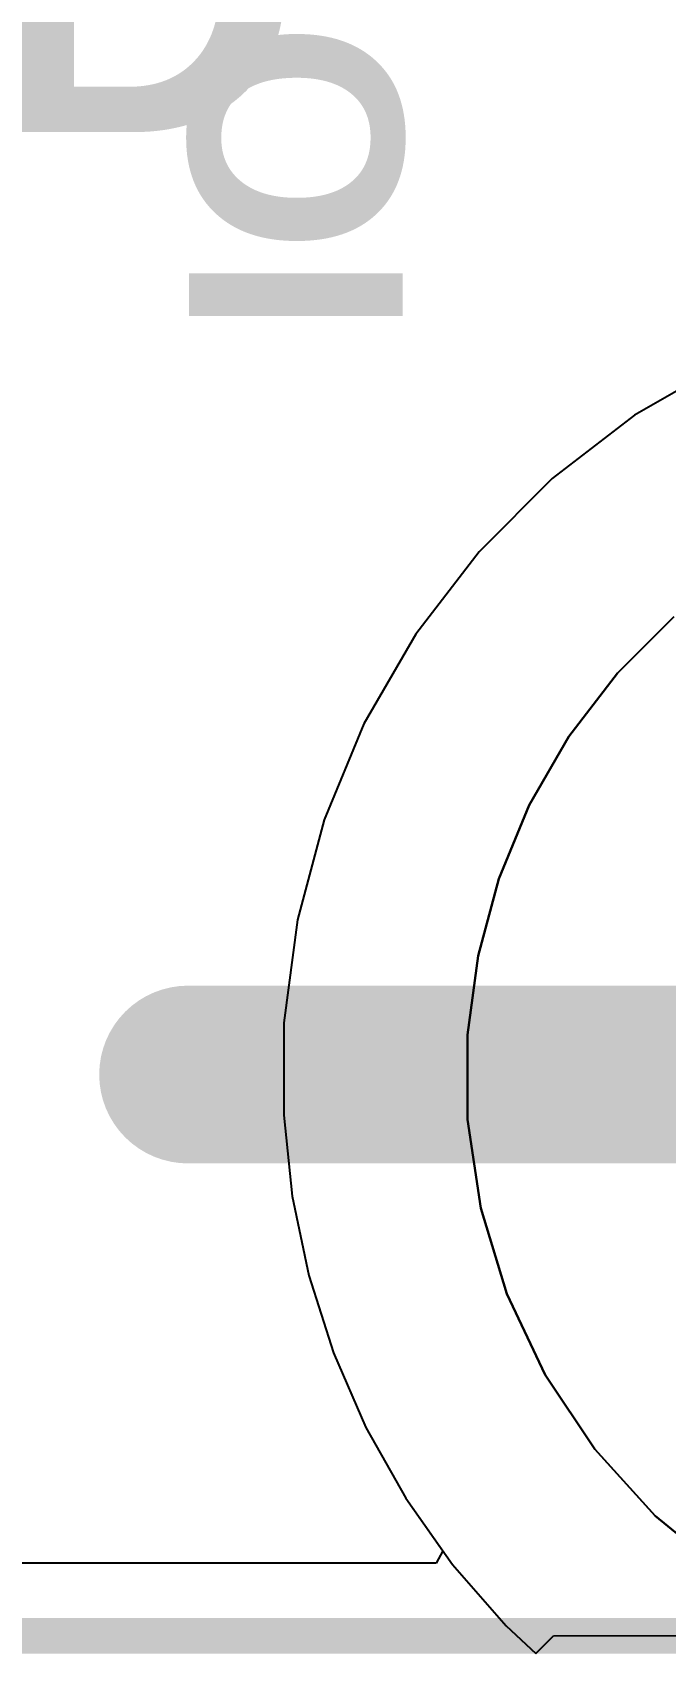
# Model space of a CAD drawing. Header units: inches. Extents: x 0 to 198, y 0 to 199.
# Drawn here: x 5.8481 to 6.0262, y -0.005 to 0.4509 of the extents above; entities that cross this region are included whole.
import ezdxf

# ---------------------------------------------------------------- set-up
doc = ezdxf.new("R2010")
doc.units = ezdxf.units.IN
doc.header["$MEASUREMENT"] = 0
for name, color, linetype in [('Board Outline', 216, 'Continuous'), ('Bottom Layer', 5, 'Continuous'), ('Bottom Overlay', 54, 'Continuous'), ('Bottom Solder', 6, 'Continuous'), ('Layer 1', 16, 'Continuous'), ('Layer 2', 76, 'Continuous'), ('Multi-Layer', 9, 'Continuous'), ('Top Layer', 1, 'Continuous'), ('Top Overlay', 2, 'Continuous'), ('Top Solder', 216, 'Continuous')]:
    doc.layers.add(name, color=color, linetype=linetype)
doc.styles.add('Arial Black_Bold', font='', dxfattribs={"height": 0.2})
doc.styles.add('Arial_Bold', font='', dxfattribs={"height": 0.2})
doc.styles.get('Arial Black_Bold').set_extended_font_data('Arial Black', bold=True)
doc.styles.get('Arial_Bold').set_extended_font_data('Arial', bold=True)

msp = doc.modelspace()

# ---------------------------------------------------------------- linework, layer by layer
at = {"layer": 'Board Outline'}
msp.add_lwpolyline([(0, 0, 0.01, 0.01, 0), (6.29921, 0, 0.01, 0.01, 0)], format="xyseb", dxfattribs=at)
at = {"layer": 'Bottom Layer'}
for p, q in [((6.04273, 0.35786), (6.01747, 0.34327)), ((6.01747, 0.34327), (5.99432, 0.32552)), ((5.99432, 0.32552), (5.9737, 0.30489)), ((5.9737, 0.30489), (5.95594, 0.28175)), ((6.02847, 0.28658), (6.01263, 0.27074)), ((5.95594, 0.28175), (5.94135, 0.25648)), ((6.01263, 0.27074), (5.999, 0.25297)), ((5.94135, 0.25648), (5.93019, 0.22953)), ((5.999, 0.25297), (5.9878, 0.23358)), ((5.9878, 0.23358), (5.97923, 0.21289)), ((5.93019, 0.22953), (5.92264, 0.20136)), ((5.97923, 0.21289), (5.97343, 0.19125)), ((5.92264, 0.20136), (5.91883, 0.17243)), ((5.97343, 0.19125), (5.97051, 0.16905)), ((5.91883, 0.17243), (5.91883, 0.15785)), ((5.97051, 0.16905), (5.97051, 0.15785)), ((5.91883, 0.15785), (5.91883, 0.14642)), ((5.97051, 0.15785), (5.97051, 0.14525)), ((5.91883, 0.14642), (5.92117, 0.12369)), ((5.97051, 0.14525), (5.97421, 0.12031)), ((5.92117, 0.12369), (5.92583, 0.10132)), ((5.97421, 0.12031), (5.98153, 0.09619)), ((5.92583, 0.10132), (5.93275, 0.07954)), ((5.98153, 0.09619), (5.9923, 0.07341)), ((5.93275, 0.07954), (5.94187, 0.05858)), ((5.9923, 0.07341), (6.00631, 0.05245)), ((5.94187, 0.05858), (5.95309, 0.03867)), ((6.00631, 0.05245), (6.02323, 0.03377)), ((5.95309, 0.03867), (5.9635, 0.02394)), ((6.02323, 0.03377), (6.04272, 0.01778)), ((5.9635, 0.02394), (5.96167, 0.02039)), ((5.96167, 0.02039), (4.135, 0.02039))]:
    msp.add_line(p, q, dxfattribs=at)
at = {"layer": 'Bottom Solder'}
for p, q in [((6.02847, 0.28658), (6.01263, 0.27074)), ((6.01263, 0.27074), (5.999, 0.25297)), ((5.999, 0.25297), (5.9878, 0.23358)), ((5.9878, 0.23358), (5.97923, 0.21289)), ((5.97923, 0.21289), (5.97343, 0.19125)), ((5.97343, 0.19125), (5.97051, 0.16905)), ((5.97051, 0.16905), (5.97051, 0.15785)), ((5.97051, 0.15785), (5.97051, 0.14525)), ((5.97051, 0.14525), (5.97421, 0.12031)), ((5.97421, 0.12031), (5.98153, 0.09619)), ((5.98153, 0.09619), (5.9923, 0.07341)), ((5.9923, 0.07341), (6.00631, 0.05245)), ((6.00631, 0.05245), (6.02323, 0.03377)), ((6.02323, 0.03377), (6.04272, 0.01778))]:
    msp.add_line(p, q, dxfattribs=at)
at = {"layer": 'Layer 1'}
for p, q in [((6.04273, 0.35786), (6.01747, 0.34327)), ((6.01747, 0.34327), (5.99432, 0.32552)), ((5.99432, 0.32552), (5.9737, 0.30489)), ((5.9737, 0.30489), (5.95594, 0.28175)), ((5.95594, 0.28175), (5.94135, 0.25648)), ((5.94135, 0.25648), (5.93019, 0.22953)), ((5.93019, 0.22953), (5.92264, 0.20136)), ((5.92264, 0.20136), (5.91883, 0.17243)), ((5.91883, 0.17243), (5.91883, 0.15785)), ((5.91883, 0.15785), (5.91883, 0.14642)), ((5.91883, 0.14642), (5.92117, 0.12369)), ((5.92117, 0.12369), (5.92583, 0.10132)), ((5.92583, 0.10132), (5.93275, 0.07954)), ((5.93275, 0.07954), (5.94187, 0.05858)), ((5.94187, 0.05858), (5.95309, 0.03867)), ((5.95309, 0.03867), (5.9635, 0.02394)), ((5.9635, 0.02394), (5.96167, 0.02039)), ((5.96167, 0.02039), (4.135, 0.02039))]:
    msp.add_line(p, q, dxfattribs=at)
msp.add_lwpolyline([(5.89189, 0.15785, 0.05, 0.05, 0), (6.05137, 0.15785, 0.05, 0.05, 0)], format="xyseb", dxfattribs=at)
msp.add_lwpolyline([(5.87939, 0.15785, 0.025, 0.025, 1), (5.90439, 0.15785, 0.025, 0.025, 1)], format="xyseb", close=True, dxfattribs=at)
at = {"layer": 'Layer 2'}
for p, q in [((6.04273, 0.35786), (6.01747, 0.34327)), ((6.01747, 0.34327), (5.99432, 0.32552)), ((5.99432, 0.32552), (5.9737, 0.30489)), ((5.9737, 0.30489), (5.95594, 0.28175)), ((5.95594, 0.28175), (5.94135, 0.25648)), ((5.94135, 0.25648), (5.93019, 0.22953)), ((5.93019, 0.22953), (5.92264, 0.20136)), ((5.92264, 0.20136), (5.91883, 0.17243)), ((5.91883, 0.17243), (5.91883, 0.15785)), ((5.91883, 0.15785), (5.91883, 0.14642)), ((5.91883, 0.14642), (5.92117, 0.12369)), ((5.92117, 0.12369), (5.92583, 0.10132)), ((5.92583, 0.10132), (5.93275, 0.07954)), ((5.93275, 0.07954), (5.94187, 0.05858)), ((5.94187, 0.05858), (5.95309, 0.03867)), ((5.95309, 0.03867), (5.9635, 0.02394)), ((5.9635, 0.02394), (5.96167, 0.02039)), ((5.96167, 0.02039), (4.135, 0.02039))]:
    msp.add_line(p, q, dxfattribs=at)
at = {"layer": 'Multi-Layer'}
for p, q in [((6.04273, 0.35786), (6.01747, 0.34327)), ((6.01747, 0.34327), (5.99432, 0.32552)), ((5.99432, 0.32552), (5.9737, 0.30489)), ((5.9737, 0.30489), (5.95594, 0.28175)), ((5.95594, 0.28175), (5.94135, 0.25648)), ((5.94135, 0.25648), (5.93019, 0.22953)), ((5.93019, 0.22953), (5.92264, 0.20136)), ((5.92264, 0.20136), (5.91883, 0.17243)), ((5.91883, 0.17243), (5.91883, 0.15785)), ((5.91883, 0.15785), (5.91883, 0.14642)), ((5.91883, 0.14642), (5.92117, 0.12369)), ((5.92117, 0.12369), (5.92583, 0.10132)), ((5.92583, 0.10132), (5.93275, 0.07954)), ((5.93275, 0.07954), (5.94187, 0.05858)), ((5.94187, 0.05858), (5.95309, 0.03867)), ((5.95309, 0.03867), (5.96628, 0.02001)), ((5.96628, 0.02001), (5.98132, 0.00281)), ((5.98132, 0.00281), (5.98968, -0.00498)), ((5.98968, -0.00498), (5.99467, 0)), ((5.99467, 0), (6.29823, 0.00049)), ((5.98968, -0.00498), (5.98968, -0.00498))]:
    msp.add_line(p, q, dxfattribs=at)
at = {"layer": 'Top Layer'}
for p, q in [((6.04273, 0.35786), (6.01747, 0.34327)), ((6.01747, 0.34327), (5.99432, 0.32552)), ((5.99432, 0.32552), (5.9737, 0.30489)), ((5.9737, 0.30489), (5.95594, 0.28175)), ((6.02847, 0.28658), (6.01263, 0.27074)), ((5.95594, 0.28175), (5.94135, 0.25648)), ((6.01263, 0.27074), (5.999, 0.25297)), ((5.94135, 0.25648), (5.93019, 0.22953)), ((5.999, 0.25297), (5.9878, 0.23358)), ((5.9878, 0.23358), (5.97923, 0.21289)), ((5.93019, 0.22953), (5.92264, 0.20136)), ((5.97923, 0.21289), (5.97343, 0.19125)), ((5.92264, 0.20136), (5.91883, 0.17243)), ((5.97343, 0.19125), (5.97051, 0.16905)), ((5.91883, 0.17243), (5.91883, 0.15785)), ((5.97051, 0.16905), (5.97051, 0.15785)), ((5.91883, 0.15785), (5.91883, 0.14642)), ((5.97051, 0.15785), (5.97051, 0.14525)), ((5.91883, 0.14642), (5.92117, 0.12369)), ((5.97051, 0.14525), (5.97421, 0.12031)), ((5.92117, 0.12369), (5.92583, 0.10132)), ((5.97421, 0.12031), (5.98153, 0.09619)), ((5.92583, 0.10132), (5.93275, 0.07954)), ((5.98153, 0.09619), (5.9923, 0.07341)), ((5.93275, 0.07954), (5.94187, 0.05858)), ((5.9923, 0.07341), (6.00631, 0.05245)), ((5.94187, 0.05858), (5.95309, 0.03867)), ((6.00631, 0.05245), (6.02323, 0.03377)), ((5.95309, 0.03867), (5.9635, 0.02394)), ((6.02323, 0.03377), (6.04272, 0.01778)), ((5.9635, 0.02394), (5.96167, 0.02039)), ((5.96167, 0.02039), (4.135, 0.02039))]:
    msp.add_line(p, q, dxfattribs=at)
at = {"layer": 'Top Solder'}
for p, q in [((6.01263, 0.27074), (6.02847, 0.28658)), ((5.999, 0.25297), (6.01263, 0.27074)), ((5.9878, 0.23358), (5.999, 0.25297)), ((5.97923, 0.21289), (5.9878, 0.23358)), ((5.97343, 0.19125), (5.97923, 0.21289)), ((5.97051, 0.16905), (5.97343, 0.19125)), ((5.97051, 0.15785), (5.97051, 0.16905)), ((5.97051, 0.14525), (5.97051, 0.15785)), ((5.97421, 0.12031), (5.97051, 0.14525)), ((5.98153, 0.09619), (5.97421, 0.12031)), ((5.9923, 0.07341), (5.98153, 0.09619)), ((6.00631, 0.05245), (5.9923, 0.07341)), ((6.02323, 0.03377), (6.00631, 0.05245)), ((6.04272, 0.01778), (6.02323, 0.03377))]:
    msp.add_line(p, q, dxfattribs=at)

# ---------------------------------------------------------------- texts
at = {"layer": 'Bottom Overlay', "style": 'Arial_Bold', "text_generation_flag": 2}
msp.add_text('IOT-DEV-BOARD', height=0.06, rotation=270, dxfattribs=at).set_placement((5.89219, 0.36555))
at = {"layer": 'Top Overlay', "style": 'Arial Black_Bold'}
msp.add_text('GND', height=0.07874, rotation=360, dxfattribs=at).set_placement((5.64441, 0.42291))

doc.saveas('drawing.dxf')
